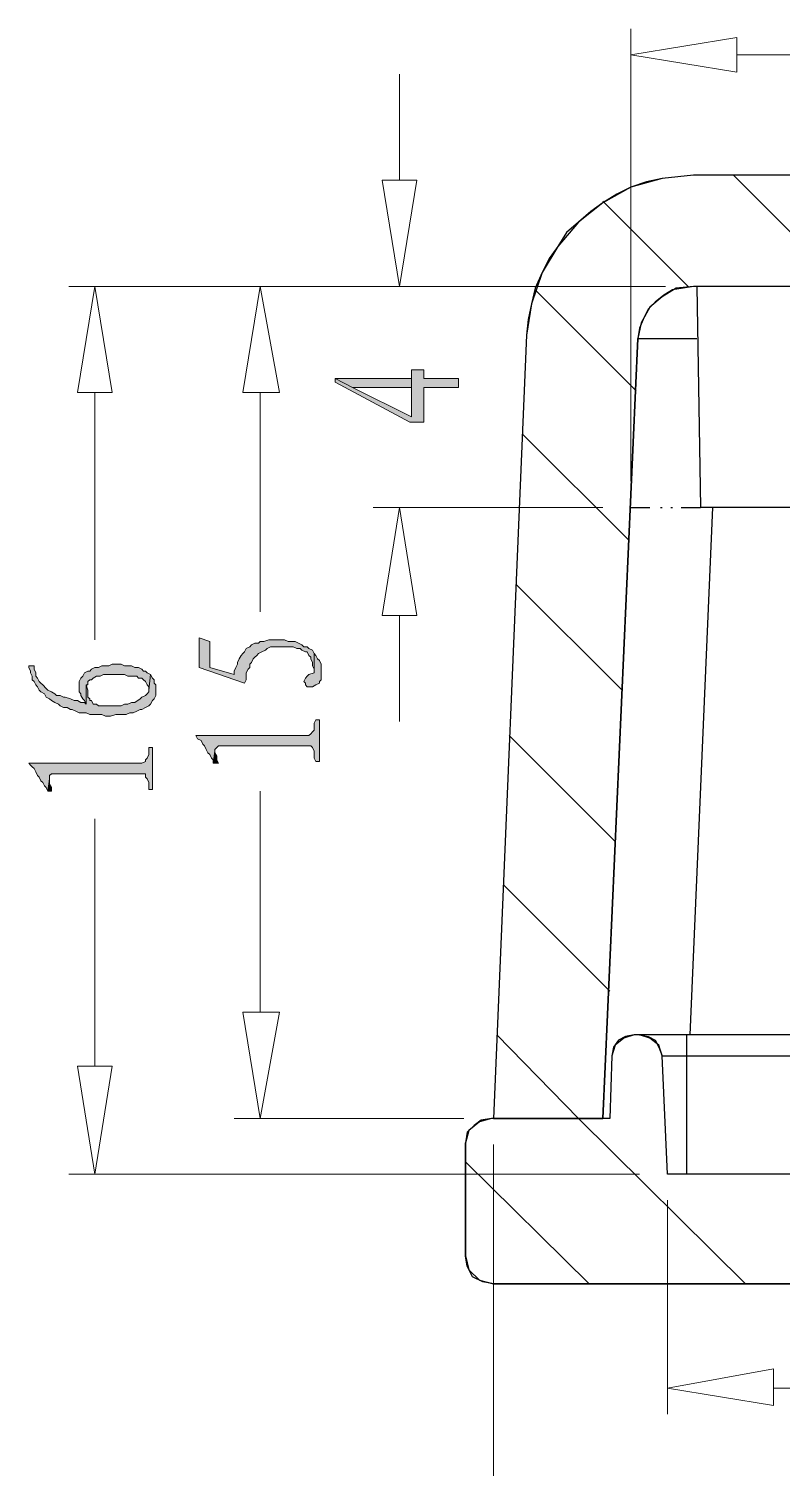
# Model space of a CAD drawing. Header units: inches. Extents: x 7 to 289, y 10 to 206.
# Drawn here: x 60.02 to 78.35, y 35.51 to 70.52 of the extents above; entities that cross this region are included whole.
import ezdxf

# ---------------------------------------------------------------- set-up
doc = ezdxf.new("R2010")
doc.units = ezdxf.units.IN
doc.header["$MEASUREMENT"] = 0
doc.layers.add('图层 1', color=7, linetype='Continuous')

msp = doc.modelspace()

# ---------------------------------------------------------------- hatches: boundary and pattern name
at = {"layer": '图层 1', "true_color": 0xdda500}
for points in [[(67.472, 62.01), (67.472, 61.926), (69.292, 60.952), (69.631, 60.952), (69.631, 61.798), (70.477, 61.798), (70.477, 62.01), (69.631, 62.01), (69.631, 62.222), (69.334, 62.222), (69.334, 62.01), (69.334, 61.079), (67.895, 61.798)], [(67.472, 62.01), (67.895, 61.798), (69.334, 61.798), (69.334, 61.079), (69.334, 62.01)], [(64.17, 55.703), (64.17, 54.983), (65.27, 54.602), (65.313, 54.686), (65.313, 54.771), (65.313, 54.856), (65.355, 54.941), (65.397, 54.983), (65.397, 55.067), (65.44, 55.11), (65.482, 55.195), (65.524, 55.237), (65.567, 55.279), (65.609, 55.322), (65.693, 55.364), (65.778, 55.406), (65.821, 55.448), (65.905, 55.491), (65.99, 55.491), (66.075, 55.491), (66.202, 55.491), (66.244, 55.491), (66.371, 55.491), (66.456, 55.491), (66.54, 55.448), (66.625, 55.448), (66.667, 55.406), (66.752, 55.364), (66.794, 55.364), (66.837, 55.279), (66.879, 55.237), (66.879, 55.195), (66.921, 55.11), (66.921, 55.025), (66.964, 54.941), (66.964, 54.856), (66.964, 55.322), (66.921, 55.406), (66.837, 55.448), (66.794, 55.491), (66.71, 55.491), (66.667, 55.533), (66.582, 55.576), (66.498, 55.618), (66.413, 55.618), (66.329, 55.618), (66.244, 55.66), (66.159, 55.66), (66.032, 55.66), (65.948, 55.66), (65.863, 55.66), (65.736, 55.618), (65.651, 55.618), (65.609, 55.576), (65.524, 55.576), (65.44, 55.533), (65.397, 55.491), (65.313, 55.448), (65.27, 55.364), (65.228, 55.322), (65.186, 55.279), (65.143, 55.195), (65.101, 55.11), (65.101, 55.067), (65.059, 54.983), (65.016, 54.898), (65.016, 54.814), (64.424, 54.983), (64.424, 55.618)], [(66.71, 54.644), (66.752, 54.602), (66.752, 54.56), (66.794, 54.517), (66.879, 54.517), (66.921, 54.517), (67.006, 54.56), (67.091, 54.602), (67.091, 54.644), (67.133, 54.686), (67.133, 54.771), (67.133, 54.856), (67.133, 54.941), (67.133, 55.025), (67.133, 55.067), (67.091, 55.152), (67.048, 55.195), (67.006, 55.279), (66.964, 55.322), (66.964, 54.856), (66.837, 54.814), (66.794, 54.771), (66.752, 54.729)], [(60.021, 55.025), (60.021, 54.983), (60.063, 54.898), (60.063, 54.856), (60.106, 54.771), (60.106, 54.686), (60.148, 54.644), (60.19, 54.56), (60.232, 54.517), (60.275, 54.433), (60.317, 54.39), (60.402, 54.348), (60.444, 54.263), (60.529, 54.221), (60.571, 54.179), (60.656, 54.136), (60.741, 54.094), (60.783, 54.051), (60.868, 54.009), (60.952, 54.009), (61.037, 53.967), (61.079, 53.967), (61.164, 53.925), (61.249, 53.882), (61.333, 53.882), (61.418, 53.882), (61.503, 53.84), (61.587, 53.84), (61.714, 53.84), (61.799, 53.84), (61.884, 53.798), (61.968, 53.798), (62.011, 53.798), (62.138, 53.84), (62.222, 53.84), (62.307, 53.84), (62.392, 53.84), (62.476, 53.882), (62.561, 53.882), (62.646, 53.925), (62.73, 53.967), (62.773, 53.967), (62.857, 54.009), (62.942, 54.051), (62.984, 54.094), (63.027, 54.179), (63.069, 54.221), (63.111, 54.305), (63.111, 54.348), (63.111, 54.433), (63.111, 54.475), (63.111, 54.56), (63.069, 54.602), (63.069, 54.686), (63.027, 54.729), (62.984, 54.814), (62.942, 54.433), (62.942, 54.39), (62.9, 54.348), (62.857, 54.305), (62.773, 54.263), (62.73, 54.221), (62.603, 54.136), (62.518, 54.136), (62.434, 54.094), (62.349, 54.094), (62.265, 54.051), (62.18, 54.051), (62.095, 54.051), (62.053, 54.051), (61.926, 54.051), (61.841, 54.051), (61.757, 54.051), (61.714, 54.051), (61.672, 54.094), (61.587, 54.094), (61.545, 54.179), (61.503, 54.179), (61.503, 54.221), (61.46, 54.263), (61.46, 54.348), (61.46, 54.433), (61.418, 54.56), (61.418, 54.094), (61.376, 54.136), (61.291, 54.136), (61.206, 54.179), (61.122, 54.179), (61.037, 54.221), (60.91, 54.263), (60.868, 54.263), (60.783, 54.305), (60.698, 54.305), (60.656, 54.348), (60.571, 54.39), (60.487, 54.433), (60.444, 54.475), (60.36, 54.56), (60.317, 54.602), (60.275, 54.644), (60.232, 54.729), (60.19, 54.771), (60.19, 54.856), (60.148, 54.941), (60.148, 55.025)], [(61.249, 54.602), (61.249, 54.475), (61.249, 54.39), (61.291, 54.348), (61.291, 54.305), (61.333, 54.221), (61.376, 54.179), (61.418, 54.094), (61.418, 54.56), (61.46, 54.56), (61.46, 54.644), (61.503, 54.686), (61.545, 54.686), (61.587, 54.729), (61.672, 54.771), (61.757, 54.771), (61.841, 54.814), (61.926, 54.814), (62.053, 54.814), (62.095, 54.814), (62.222, 54.814), (62.349, 54.814), (62.434, 54.771), (62.561, 54.771), (62.646, 54.771), (62.688, 54.729), (62.773, 54.729), (62.815, 54.686), (62.857, 54.644), (62.9, 54.56), (62.942, 54.517), (62.942, 54.433), (62.984, 54.814), (62.9, 54.856), (62.857, 54.898), (62.815, 54.898), (62.773, 54.941), (62.688, 54.983), (62.603, 54.983), (62.518, 55.025), (62.434, 55.025), (62.349, 55.025), (62.265, 55.067), (62.138, 55.067), (62.053, 55.067), (61.968, 55.025), (61.884, 55.025), (61.799, 55.025), (61.714, 54.983), (61.63, 54.983), (61.545, 54.941), (61.503, 54.898), (61.46, 54.898), (61.376, 54.856), (61.333, 54.771), (61.291, 54.729), (61.249, 54.644)], [(64.085, 53.332), (64.127, 53.247), (64.212, 53.205), (64.254, 53.12), (64.297, 53.078), (64.339, 52.993), (64.381, 52.908), (64.424, 52.866), (64.466, 52.782), (64.508, 52.739), (64.508, 52.654), (64.551, 52.951), (64.551, 52.993), (64.593, 53.036), (64.635, 53.078), (64.72, 53.078), (64.805, 53.078), (66.794, 53.078), (66.837, 53.078), (66.879, 53.078), (66.921, 53.036), (66.964, 52.951), (66.964, 52.866), (66.964, 52.782), (67.006, 52.697), (67.091, 52.697), (67.091, 53.713), (67.006, 53.713), (66.964, 53.628), (66.964, 53.544), (66.964, 53.459), (66.921, 53.417), (66.879, 53.374), (66.837, 53.332), (66.794, 53.332)], [(60.021, 52.654), (60.063, 52.612), (60.106, 52.57), (60.148, 52.528), (60.19, 52.443), (60.232, 52.358), (60.275, 52.316), (60.317, 52.231), (60.36, 52.189), (60.402, 52.104), (60.444, 52.062), (60.487, 51.977), (60.529, 52.273), (60.529, 52.316), (60.529, 52.358), (60.571, 52.401), (60.656, 52.401), (60.783, 52.401), (62.773, 52.401), (62.815, 52.401), (62.857, 52.401), (62.857, 52.316), (62.9, 52.273), (62.942, 52.189), (62.942, 52.104), (62.942, 52.02), (63.027, 52.02), (63.027, 53.036), (62.942, 53.036), (62.942, 52.951), (62.942, 52.866), (62.9, 52.782), (62.857, 52.739), (62.857, 52.697), (62.773, 52.654), (62.73, 52.654)], [(64.508, 52.654), (64.635, 52.654), (64.593, 52.739), (64.593, 52.824), (64.551, 52.908), (64.551, 52.951)], [(60.487, 51.977), (60.571, 51.977), (60.571, 52.062), (60.529, 52.147), (60.529, 52.231), (60.529, 52.273)]]:
    msp.add_hatch(color=42, dxfattribs=at).paths.add_polyline_path(points)

# ---------------------------------------------------------------- linework, layer by layer
at = {"layer": '图层 1', "color": 131, "lineweight": 5, "true_color": 0x7fffff}
for points in [[(74.668, 59.513), (74.668, 70.519)], [(75.515, 64.254), (60.995, 64.254)], [(75.515, 64.254), (65.016, 64.254)], [(75.515, 64.254), (68.403, 64.254)], [(73.991, 58.878), (68.403, 58.878)], [(70.604, 44.019), (65.016, 44.019)], [(71.324, 43.383), (71.324, 32.8)], [(74.88, 42.664), (60.995, 42.664)], [(75.557, 42.029), (75.557, 36.822)]]:
    msp.add_lwpolyline(points, dxfattribs=at)
at = {"layer": '图层 1', "color": 3, "lineweight": 5, "true_color": 0x00ff00}
for points in [[(77.251, 69.461), (74.668, 69.884), (77.251, 70.308), (77.251, 69.461)], [(77.251, 69.884), (93.253, 69.884)], [(69.038, 66.836), (69.038, 69.419)], [(69.461, 66.836), (69.038, 64.254), (68.615, 66.836), (69.461, 66.836)], [(61.206, 61.672), (61.63, 64.254), (62.053, 61.672), (61.206, 61.672)], [(65.228, 61.672), (65.651, 64.254), (66.117, 61.672), (65.228, 61.672)], [(61.63, 61.672), (61.63, 55.66)], [(65.651, 61.672), (65.651, 56.338)], [(68.615, 56.253), (69.038, 58.878), (69.461, 56.253), (68.615, 56.253)], [(69.038, 56.253), (69.038, 53.67)], [(65.651, 46.601), (65.651, 51.977)], [(61.63, 45.289), (61.63, 51.3)], [(66.117, 46.601), (65.651, 44.019), (65.228, 46.601), (66.117, 46.601)], [(62.053, 45.289), (61.63, 42.664), (61.206, 45.289), (62.053, 45.289)], [(78.14, 37.033), (75.557, 37.457), (78.14, 37.923), (78.14, 37.033)], [(78.14, 37.457), (93.21, 37.457)]]:
    msp.add_lwpolyline(points, dxfattribs=at)
at = {"layer": '图层 1', "color": 7, "lineweight": 25, "true_color": 0xffffff}
for points in [[(120.346, 66.963), (76.192, 66.963), (75.811, 66.921), (75.43, 66.879), (75.049, 66.794), (74.668, 66.667), (74.33, 66.498), (73.991, 66.286), (73.695, 66.074), (73.398, 65.82), (73.102, 65.566), (72.89, 65.228), (72.679, 64.931), (72.509, 64.592), (72.34, 64.211), (72.255, 63.83), (72.171, 63.45), (72.128, 63.069), (71.324, 44.019), (73.991, 44.019), (74.838, 62.984)], [(76.192, 66.963), (75.43, 66.879), (74.668, 66.667), (73.991, 66.286), (73.398, 65.82), (72.89, 65.228), (72.509, 64.592), (72.255, 63.83), (72.128, 63.069)], [(120.346, 66.963), (76.192, 66.963)], [(76.192, 64.254), (75.769, 64.211), (75.43, 64), (75.134, 63.746), (74.922, 63.365), (74.838, 62.984)], [(76.192, 64.254), (75.938, 64.211), (75.684, 64.169), (75.473, 64.042), (75.261, 63.873), (75.092, 63.704), (74.965, 63.45), (74.88, 63.238), (74.838, 62.984)], [(120.346, 64.254), (76.192, 64.254)], [(120.346, 64.254), (76.192, 64.254)], [(76.277, 64.254), (76.362, 58.878)], [(72.128, 63.069), (71.324, 44.019)], [(74.838, 62.984), (73.991, 44.019)], [(74.838, 62.984), (75.176, 62.984), (75.557, 62.984), (76.277, 62.984)], [(76.658, 58.878), (76.107, 46.051)], [(81.738, 58.878), (76.362, 58.878)], [(74.88, 46.051), (74.753, 46.051), (74.541, 46.008), (74.372, 45.923), (74.245, 45.754), (74.203, 45.542), (74.16, 44.019), (71.282, 44.019), (71.028, 43.976), (70.858, 43.849), (70.689, 43.68), (70.647, 43.426), (70.647, 40.674)], [(74.753, 46.051), (74.499, 45.966), (74.287, 45.797), (74.203, 45.542)], [(114.123, 46.051), (74.753, 46.051)], [(75.43, 45.542), (75.346, 45.797), (75.134, 45.966), (74.88, 46.051)], [(74.88, 46.051), (75.092, 46.008), (75.261, 45.923), (75.346, 45.754), (75.43, 45.542)], [(121.785, 46.051), (121.658, 46.051), (121.489, 46.008), (121.32, 45.923), (121.193, 45.754), (121.15, 45.542), (121.023, 42.664), (75.557, 42.664), (75.43, 45.542)], [(76.023, 46.051), (76.023, 42.664)], [(74.203, 45.542), (74.16, 44.019)], [(75.43, 45.542), (114.081, 45.542)], [(75.557, 42.664), (75.43, 45.542)], [(71.282, 44.019), (70.985, 43.934), (70.731, 43.722), (70.647, 43.426)], [(74.16, 44.019), (71.282, 44.019)], [(70.647, 40.674), (70.647, 43.426)], [(71.324, 39.997), (125.257, 39.997), (125.511, 40.039), (125.722, 40.166), (125.849, 40.42), (125.892, 40.674), (125.892, 43.426)], [(121.023, 42.664), (75.557, 42.664)], [(70.647, 40.674), (70.731, 40.336), (70.985, 40.082), (71.324, 39.997)], [(71.324, 39.997), (71.07, 40.039), (70.816, 40.166), (70.689, 40.42), (70.647, 40.674)], [(125.257, 39.997), (71.324, 39.997)]]:
    msp.add_lwpolyline(points, dxfattribs=at)
at = {"layer": '图层 1', "color": 40, "lineweight": 25, "true_color": 0xffbf00}
for points in [[(79.875, 64.254), (77.166, 66.963)], [(76.065, 64.254), (73.991, 66.328)], [(74.795, 61.714), (72.34, 64.169)], [(74.626, 58.073), (72.043, 60.655)], [(74.457, 54.433), (71.874, 57.015)], [(74.287, 50.75), (71.705, 53.332)], [(74.16, 47.109), (71.578, 49.691)], [(73.398, 44.019), (71.409, 46.051)], [(77.462, 39.997), (73.398, 44.019)], [(73.652, 39.997), (70.647, 42.96)]]:
    msp.add_lwpolyline(points, dxfattribs=at)
at = {"layer": '图层 1', "lineweight": 0}
for points in [[(67.472, 62.01), (67.472, 61.926), (69.292, 60.952), (69.631, 60.952), (69.631, 61.798), (70.477, 61.798), (70.477, 62.01), (69.631, 62.01), (69.631, 62.222), (69.334, 62.222), (69.334, 62.01), (69.334, 61.079), (67.895, 61.798), (67.472, 62.01)], [(67.472, 62.01), (67.895, 61.798), (69.334, 61.798), (69.334, 61.079), (69.334, 62.01), (67.472, 62.01)], [(64.17, 55.703), (64.17, 54.983), (65.27, 54.602), (65.313, 54.686), (65.313, 54.771), (65.313, 54.856), (65.355, 54.941), (65.397, 54.983), (65.397, 55.067), (65.44, 55.11), (65.482, 55.195), (65.524, 55.237), (65.567, 55.279), (65.609, 55.322), (65.693, 55.364), (65.778, 55.406), (65.821, 55.448), (65.905, 55.491), (65.99, 55.491), (66.075, 55.491), (66.202, 55.491), (66.244, 55.491), (66.371, 55.491), (66.456, 55.491), (66.54, 55.448), (66.625, 55.448), (66.667, 55.406), (66.752, 55.364), (66.794, 55.364), (66.837, 55.279), (66.879, 55.237), (66.879, 55.195), (66.921, 55.11), (66.921, 55.025), (66.964, 54.941), (66.964, 54.856), (66.964, 55.322), (66.921, 55.406), (66.837, 55.448), (66.794, 55.491), (66.71, 55.491), (66.667, 55.533), (66.582, 55.576), (66.498, 55.618), (66.413, 55.618), (66.329, 55.618), (66.244, 55.66), (66.159, 55.66), (66.032, 55.66), (65.948, 55.66), (65.863, 55.66), (65.736, 55.618), (65.651, 55.618), (65.609, 55.576), (65.524, 55.576), (65.44, 55.533), (65.397, 55.491), (65.313, 55.448), (65.27, 55.364), (65.228, 55.322), (65.186, 55.279), (65.143, 55.195), (65.101, 55.11), (65.101, 55.067), (65.059, 54.983), (65.016, 54.898), (65.016, 54.814), (64.424, 54.983), (64.424, 55.618), (64.17, 55.703)], [(66.71, 54.644), (66.752, 54.602), (66.752, 54.56), (66.794, 54.517), (66.879, 54.517), (66.921, 54.517), (67.006, 54.56), (67.091, 54.602), (67.091, 54.644), (67.133, 54.686), (67.133, 54.771), (67.133, 54.856), (67.133, 54.941), (67.133, 55.025), (67.133, 55.067), (67.091, 55.152), (67.048, 55.195), (67.006, 55.279), (66.964, 55.322), (66.964, 54.856), (66.837, 54.814), (66.794, 54.771), (66.752, 54.729), (66.71, 54.644)], [(60.021, 55.025), (60.021, 54.983), (60.063, 54.898), (60.063, 54.856), (60.106, 54.771), (60.106, 54.686), (60.148, 54.644), (60.19, 54.56), (60.232, 54.517), (60.275, 54.433), (60.317, 54.39), (60.402, 54.348), (60.444, 54.263), (60.529, 54.221), (60.571, 54.179), (60.656, 54.136), (60.741, 54.094), (60.783, 54.051), (60.868, 54.009), (60.952, 54.009), (61.037, 53.967), (61.079, 53.967), (61.164, 53.925), (61.249, 53.882), (61.333, 53.882), (61.418, 53.882), (61.503, 53.84), (61.587, 53.84), (61.714, 53.84), (61.799, 53.84), (61.884, 53.798), (61.968, 53.798), (62.011, 53.798), (62.138, 53.84), (62.222, 53.84), (62.307, 53.84), (62.392, 53.84), (62.476, 53.882), (62.561, 53.882), (62.646, 53.925), (62.73, 53.967), (62.773, 53.967), (62.857, 54.009), (62.942, 54.051), (62.984, 54.094), (63.027, 54.179), (63.069, 54.221), (63.111, 54.305), (63.111, 54.348), (63.111, 54.433), (63.111, 54.475), (63.111, 54.56), (63.069, 54.602), (63.069, 54.686), (63.027, 54.729), (62.984, 54.814), (62.942, 54.433), (62.942, 54.39), (62.9, 54.348), (62.857, 54.305), (62.773, 54.263), (62.73, 54.221), (62.603, 54.136), (62.518, 54.136), (62.434, 54.094), (62.349, 54.094), (62.265, 54.051), (62.18, 54.051), (62.095, 54.051), (62.053, 54.051), (61.926, 54.051), (61.841, 54.051), (61.757, 54.051), (61.714, 54.051), (61.672, 54.094), (61.587, 54.094), (61.545, 54.179), (61.503, 54.179), (61.503, 54.221), (61.46, 54.263), (61.46, 54.348), (61.46, 54.433), (61.418, 54.56), (61.418, 54.094), (61.376, 54.136), (61.291, 54.136), (61.206, 54.179), (61.122, 54.179), (61.037, 54.221), (60.91, 54.263), (60.868, 54.263), (60.783, 54.305), (60.698, 54.305), (60.656, 54.348), (60.571, 54.39), (60.487, 54.433), (60.444, 54.475), (60.36, 54.56), (60.317, 54.602), (60.275, 54.644), (60.232, 54.729), (60.19, 54.771), (60.19, 54.856), (60.148, 54.941), (60.148, 55.025), (60.021, 55.025)], [(61.249, 54.602), (61.249, 54.602), (61.249, 54.475), (61.249, 54.39), (61.291, 54.348), (61.291, 54.305), (61.333, 54.221), (61.376, 54.179), (61.418, 54.094), (61.418, 54.56), (61.46, 54.56), (61.46, 54.644), (61.503, 54.686), (61.545, 54.686), (61.587, 54.729), (61.672, 54.771), (61.757, 54.771), (61.841, 54.814), (61.926, 54.814), (62.053, 54.814), (62.095, 54.814), (62.222, 54.814), (62.349, 54.814), (62.434, 54.771), (62.561, 54.771), (62.646, 54.771), (62.688, 54.729), (62.773, 54.729), (62.815, 54.686), (62.857, 54.644), (62.9, 54.56), (62.942, 54.517), (62.942, 54.433), (62.984, 54.814), (62.9, 54.856), (62.857, 54.898), (62.815, 54.898), (62.773, 54.941), (62.688, 54.983), (62.603, 54.983), (62.518, 55.025), (62.434, 55.025), (62.349, 55.025), (62.265, 55.067), (62.138, 55.067), (62.053, 55.067), (61.968, 55.025), (61.884, 55.025), (61.799, 55.025), (61.714, 54.983), (61.63, 54.983), (61.545, 54.941), (61.503, 54.898), (61.46, 54.898), (61.376, 54.856), (61.333, 54.771), (61.291, 54.729), (61.249, 54.644), (61.249, 54.602)], [(64.085, 53.332), (64.085, 53.332), (64.127, 53.247), (64.212, 53.205), (64.254, 53.12), (64.297, 53.078), (64.339, 52.993), (64.381, 52.908), (64.424, 52.866), (64.466, 52.782), (64.508, 52.739), (64.508, 52.654), (64.551, 52.951), (64.551, 52.993), (64.593, 53.036), (64.635, 53.078), (64.72, 53.078), (64.805, 53.078), (66.794, 53.078), (66.837, 53.078), (66.879, 53.078), (66.921, 53.036), (66.964, 52.951), (66.964, 52.866), (66.964, 52.782), (67.006, 52.697), (67.091, 52.697), (67.091, 53.713), (67.006, 53.713), (66.964, 53.628), (66.964, 53.544), (66.964, 53.459), (66.921, 53.417), (66.879, 53.374), (66.837, 53.332), (66.794, 53.332), (64.085, 53.332)], [(60.021, 52.654), (60.063, 52.612), (60.106, 52.57), (60.148, 52.528), (60.19, 52.443), (60.232, 52.358), (60.275, 52.316), (60.317, 52.231), (60.36, 52.189), (60.402, 52.104), (60.444, 52.062), (60.487, 51.977), (60.529, 52.273), (60.529, 52.316), (60.529, 52.358), (60.571, 52.401), (60.656, 52.401), (60.783, 52.401), (62.773, 52.401), (62.815, 52.401), (62.857, 52.401), (62.857, 52.316), (62.9, 52.273), (62.942, 52.189), (62.942, 52.104), (62.942, 52.02), (63.027, 52.02), (63.027, 53.036), (62.942, 53.036), (62.942, 52.951), (62.942, 52.866), (62.9, 52.782), (62.857, 52.739), (62.857, 52.697), (62.773, 52.654), (62.73, 52.654), (60.021, 52.654)], [(64.508, 52.654), (64.635, 52.654), (64.593, 52.739), (64.593, 52.824), (64.551, 52.908), (64.551, 52.951), (64.508, 52.654)], [(60.487, 51.977), (60.571, 51.977), (60.571, 52.062), (60.529, 52.147), (60.529, 52.231), (60.529, 52.273), (60.487, 51.977)]]:
    msp.add_lwpolyline(points, dxfattribs=at)
at = {"layer": '图层 1', "color": 42, "lineweight": 5, "true_color": 0xdda500}
for points in [[(67.472, 62.01), (67.472, 61.926), (69.292, 60.952), (69.631, 60.952), (69.631, 61.798), (70.477, 61.798), (70.477, 62.01), (69.631, 62.01), (69.631, 62.222), (69.334, 62.222), (69.334, 62.01), (69.334, 61.079), (67.895, 61.798), (67.472, 62.01)], [(67.472, 62.01), (67.895, 61.798), (69.334, 61.798), (69.334, 61.079), (69.334, 62.01), (67.472, 62.01)], [(64.17, 55.703), (64.17, 54.983), (65.27, 54.602), (65.313, 54.686), (65.313, 54.771), (65.313, 54.856), (65.355, 54.941), (65.397, 54.983), (65.397, 55.067), (65.44, 55.11), (65.482, 55.195), (65.524, 55.237), (65.567, 55.279), (65.609, 55.322), (65.693, 55.364), (65.778, 55.406), (65.821, 55.448), (65.905, 55.491), (65.99, 55.491), (66.075, 55.491), (66.202, 55.491), (66.244, 55.491), (66.371, 55.491), (66.456, 55.491), (66.54, 55.448), (66.625, 55.448), (66.667, 55.406), (66.752, 55.364), (66.794, 55.364), (66.837, 55.279), (66.879, 55.237), (66.879, 55.195), (66.921, 55.11), (66.921, 55.025), (66.964, 54.941), (66.964, 54.856), (66.964, 55.322), (66.921, 55.406), (66.837, 55.448), (66.794, 55.491), (66.71, 55.491), (66.667, 55.533), (66.582, 55.576), (66.498, 55.618), (66.413, 55.618), (66.329, 55.618), (66.244, 55.66), (66.159, 55.66), (66.032, 55.66), (65.948, 55.66), (65.863, 55.66), (65.736, 55.618), (65.651, 55.618), (65.609, 55.576), (65.524, 55.576), (65.44, 55.533), (65.397, 55.491), (65.313, 55.448), (65.27, 55.364), (65.228, 55.322), (65.186, 55.279), (65.143, 55.195), (65.101, 55.11), (65.101, 55.067), (65.059, 54.983), (65.016, 54.898), (65.016, 54.814), (64.424, 54.983), (64.424, 55.618), (64.17, 55.703)], [(66.71, 54.644), (66.752, 54.602), (66.752, 54.56), (66.794, 54.517), (66.879, 54.517), (66.921, 54.517), (67.006, 54.56), (67.091, 54.602), (67.091, 54.644), (67.133, 54.686), (67.133, 54.771), (67.133, 54.856), (67.133, 54.941), (67.133, 55.025), (67.133, 55.067), (67.091, 55.152), (67.048, 55.195), (67.006, 55.279), (66.964, 55.322), (66.964, 54.856), (66.837, 54.814), (66.794, 54.771), (66.752, 54.729), (66.71, 54.644)], [(60.021, 55.025), (60.021, 54.983), (60.063, 54.898), (60.063, 54.856), (60.106, 54.771), (60.106, 54.686), (60.148, 54.644), (60.19, 54.56), (60.232, 54.517), (60.275, 54.433), (60.317, 54.39), (60.402, 54.348), (60.444, 54.263), (60.529, 54.221), (60.571, 54.179), (60.656, 54.136), (60.741, 54.094), (60.783, 54.051), (60.868, 54.009), (60.952, 54.009), (61.037, 53.967), (61.079, 53.967), (61.164, 53.925), (61.249, 53.882), (61.333, 53.882), (61.418, 53.882), (61.503, 53.84), (61.587, 53.84), (61.714, 53.84), (61.799, 53.84), (61.884, 53.798), (61.968, 53.798), (62.011, 53.798), (62.138, 53.84), (62.222, 53.84), (62.307, 53.84), (62.392, 53.84), (62.476, 53.882), (62.561, 53.882), (62.646, 53.925), (62.73, 53.967), (62.773, 53.967), (62.857, 54.009), (62.942, 54.051), (62.984, 54.094), (63.027, 54.179), (63.069, 54.221), (63.111, 54.305), (63.111, 54.348), (63.111, 54.433), (63.111, 54.475), (63.111, 54.56), (63.069, 54.602), (63.069, 54.686), (63.027, 54.729), (62.984, 54.814), (62.942, 54.433), (62.942, 54.39), (62.9, 54.348), (62.857, 54.305), (62.773, 54.263), (62.73, 54.221), (62.603, 54.136), (62.518, 54.136), (62.434, 54.094), (62.349, 54.094), (62.265, 54.051), (62.18, 54.051), (62.095, 54.051), (62.053, 54.051), (61.926, 54.051), (61.841, 54.051), (61.757, 54.051), (61.714, 54.051), (61.672, 54.094), (61.587, 54.094), (61.545, 54.179), (61.503, 54.179), (61.503, 54.221), (61.46, 54.263), (61.46, 54.348), (61.46, 54.433), (61.418, 54.56), (61.418, 54.094), (61.376, 54.136), (61.291, 54.136), (61.206, 54.179), (61.122, 54.179), (61.037, 54.221), (60.91, 54.263), (60.868, 54.263), (60.783, 54.305), (60.698, 54.305), (60.656, 54.348), (60.571, 54.39), (60.487, 54.433), (60.444, 54.475), (60.36, 54.56), (60.317, 54.602), (60.275, 54.644), (60.232, 54.729), (60.19, 54.771), (60.19, 54.856), (60.148, 54.941), (60.148, 55.025), (60.021, 55.025)], [(61.249, 54.602), (61.249, 54.602), (61.249, 54.475), (61.249, 54.39), (61.291, 54.348), (61.291, 54.305), (61.333, 54.221), (61.376, 54.179), (61.418, 54.094), (61.418, 54.56), (61.46, 54.56), (61.46, 54.644), (61.503, 54.686), (61.545, 54.686), (61.587, 54.729), (61.672, 54.771), (61.757, 54.771), (61.841, 54.814), (61.926, 54.814), (62.053, 54.814), (62.095, 54.814), (62.222, 54.814), (62.349, 54.814), (62.434, 54.771), (62.561, 54.771), (62.646, 54.771), (62.688, 54.729), (62.773, 54.729), (62.815, 54.686), (62.857, 54.644), (62.9, 54.56), (62.942, 54.517), (62.942, 54.433), (62.984, 54.814), (62.9, 54.856), (62.857, 54.898), (62.815, 54.898), (62.773, 54.941), (62.688, 54.983), (62.603, 54.983), (62.518, 55.025), (62.434, 55.025), (62.349, 55.025), (62.265, 55.067), (62.138, 55.067), (62.053, 55.067), (61.968, 55.025), (61.884, 55.025), (61.799, 55.025), (61.714, 54.983), (61.63, 54.983), (61.545, 54.941), (61.503, 54.898), (61.46, 54.898), (61.376, 54.856), (61.333, 54.771), (61.291, 54.729), (61.249, 54.644), (61.249, 54.602)], [(64.085, 53.332), (64.085, 53.332), (64.127, 53.247), (64.212, 53.205), (64.254, 53.12), (64.297, 53.078), (64.339, 52.993), (64.381, 52.908), (64.424, 52.866), (64.466, 52.782), (64.508, 52.739), (64.508, 52.654), (64.551, 52.951), (64.551, 52.993), (64.593, 53.036), (64.635, 53.078), (64.72, 53.078), (64.805, 53.078), (66.794, 53.078), (66.837, 53.078), (66.879, 53.078), (66.921, 53.036), (66.964, 52.951), (66.964, 52.866), (66.964, 52.782), (67.006, 52.697), (67.091, 52.697), (67.091, 53.713), (67.006, 53.713), (66.964, 53.628), (66.964, 53.544), (66.964, 53.459), (66.921, 53.417), (66.879, 53.374), (66.837, 53.332), (66.794, 53.332), (64.085, 53.332)], [(60.021, 52.654), (60.063, 52.612), (60.106, 52.57), (60.148, 52.528), (60.19, 52.443), (60.232, 52.358), (60.275, 52.316), (60.317, 52.231), (60.36, 52.189), (60.402, 52.104), (60.444, 52.062), (60.487, 51.977), (60.529, 52.273), (60.529, 52.316), (60.529, 52.358), (60.571, 52.401), (60.656, 52.401), (60.783, 52.401), (62.773, 52.401), (62.815, 52.401), (62.857, 52.401), (62.857, 52.316), (62.9, 52.273), (62.942, 52.189), (62.942, 52.104), (62.942, 52.02), (63.027, 52.02), (63.027, 53.036), (62.942, 53.036), (62.942, 52.951), (62.942, 52.866), (62.9, 52.782), (62.857, 52.739), (62.857, 52.697), (62.773, 52.654), (62.73, 52.654), (60.021, 52.654)], [(64.508, 52.654), (64.635, 52.654), (64.593, 52.739), (64.593, 52.824), (64.551, 52.908), (64.551, 52.951), (64.508, 52.654)], [(60.487, 51.977), (60.571, 51.977), (60.571, 52.062), (60.529, 52.147), (60.529, 52.231), (60.529, 52.273), (60.487, 51.977)]]:
    msp.add_lwpolyline(points, dxfattribs=at)
at = {"layer": '图层 1', "color": 2, "lineweight": 25, "true_color": 0xffff00}
for points in [[(74.668, 58.878), (75.134, 58.878)], [(75.388, 58.878), (75.43, 58.878)], [(75.642, 58.878), (75.684, 58.878)], [(75.896, 58.878), (76.362, 58.878)]]:
    msp.add_lwpolyline(points, dxfattribs=at)

doc.saveas('drawing.dxf')
